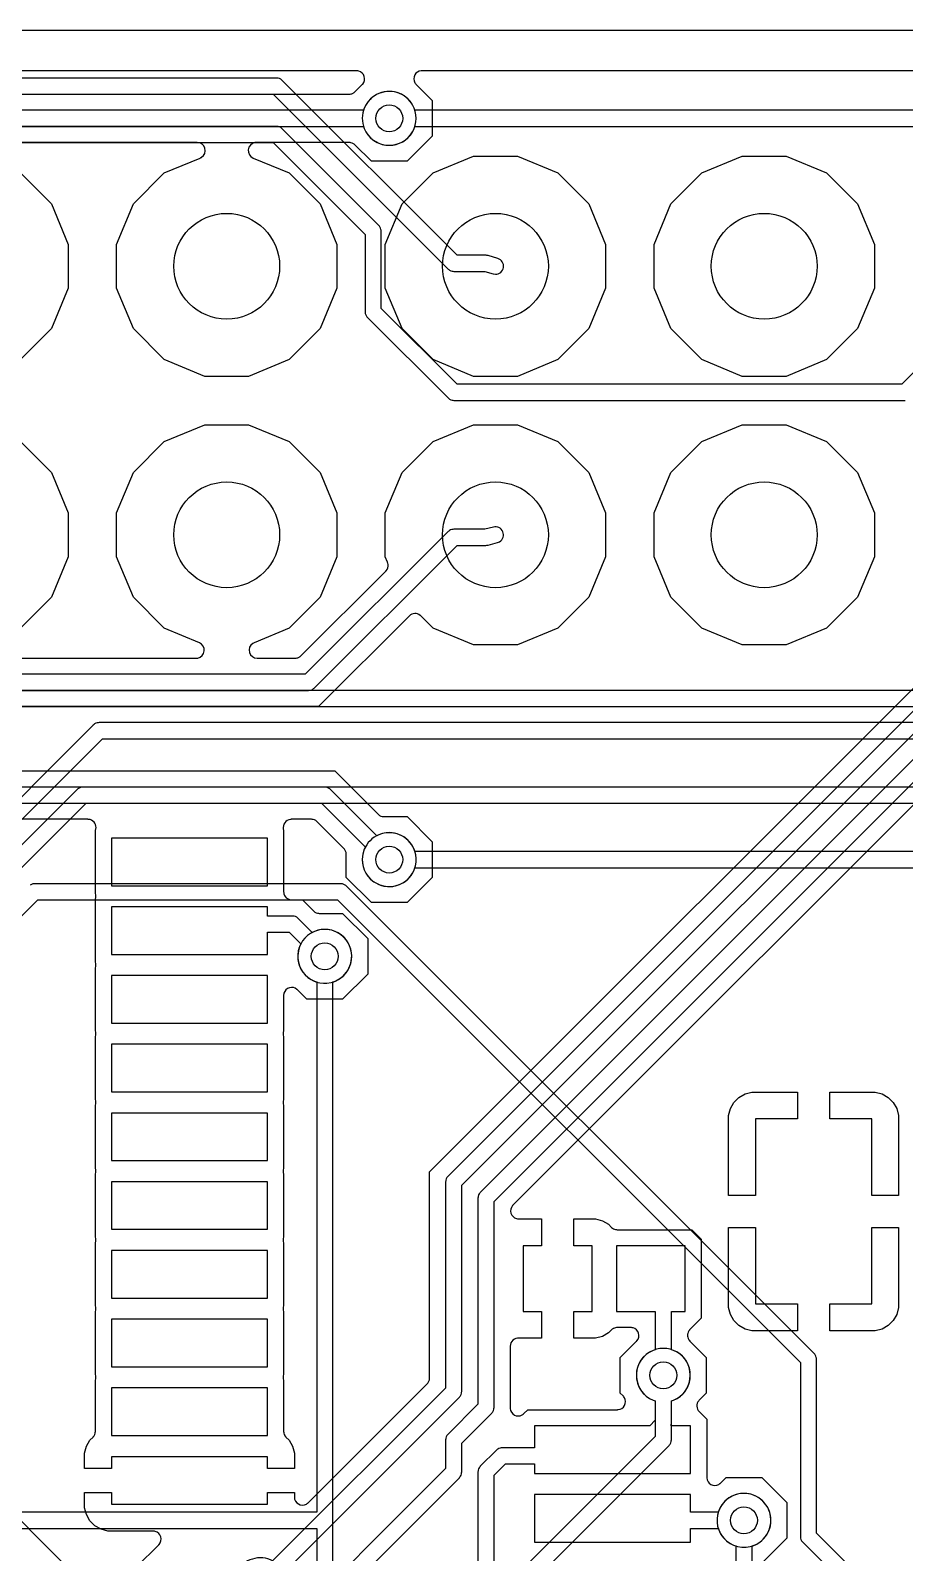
# Model space of a CAD drawing. Header units: inches. Extents: x 0 to 2.56, y 0 to 2.2.
# Drawn here: x 1.456 to 1.782, y 1.638 to 2.205 of the extents above; entities that cross this region are included whole.
import ezdxf

# ---------------------------------------------------------------- set-up
doc = ezdxf.new("R2010")
doc.units = ezdxf.units.IN

msp = doc.modelspace()

# ---------------------------------------------------------------- linework, layer by layer
at = {"layer": '16_copper_5V'}
msp.add_lwpolyline([(1.569, 1.57513), (1.569, 1.85046), (1.56984, 1.85073, 1), (1.56216, 1.86927), (1.56076, 1.86855, 0.6128), (1.56216, 1.85073), (1.563, 1.85046), (1.563, 1.653), (1.32, 1.653), (1.31967, 1.65295), (1.31933, 1.65293, 0.087654), (1.31837, 1.65252), (1.31815, 1.65233), (1.31788, 1.65212), (1.30676, 1.641), (0.49924, 1.641)], format="xyb", dxfattribs=at)
msp.add_lwpolyline([(1.31012, 1.63588), (1.32124, 1.647), (1.563, 1.647), (1.563, 1.57637)], dxfattribs=at)
at = {"layer": '16_copper_EEPROM_ID_SC'}
msp.add_lwpolyline([(0.33124, 2.181), (1.54676, 2.181), (1.61188, 2.11588), (1.61215, 2.11568), (1.6124, 2.11546, 0.087651), (1.61337, 2.11507), (1.61366, 2.11505), (1.614, 2.115), (1.62555, 2.115), (1.62866, 2.11406), (1.6295, 2.11393, 0.866049), (1.6304, 2.1198), (1.62687, 2.12087), (1.62684, 2.12088), (1.62682, 2.12089), (1.62626, 2.12096), (1.62602, 2.121, 0.00202), (1.626, 2.121), (1.61524, 2.121), (1.55012, 2.18612), (1.54985, 2.18632), (1.5496, 2.18654, 0.087651), (1.54863, 2.18693), (1.54834, 2.18695), (1.548, 2.187), (0.33, 2.187)], format="xyb", dxfattribs=at)
at = {"layer": '16_copper_GPIO12_PWM0'}
for points in [[(1.82188, 2.11412), (1.78076, 2.073), (1.61524, 2.073), (1.587, 2.10124), (1.587, 2.13), (1.58695, 2.13033), (1.58693, 2.13067, 0.087654), (1.58652, 2.13163), (1.58633, 2.13185), (1.58612, 2.13212), (1.55012, 2.16812), (1.54985, 2.16832), (1.5496, 2.16854, 0.087651), (1.54863, 2.16893), (1.54834, 2.16895), (1.548, 2.169), (1.416, 2.169)], [(1.41724, 2.163), (1.54676, 2.163), (1.581, 2.12876), (1.581, 2.1), (1.58105, 2.09967), (1.58107, 2.09933, 0.087654), (1.58148, 2.09837), (1.58167, 2.09815), (1.58188, 2.09788), (1.61188, 2.06788), (1.61215, 2.06768), (1.6124, 2.06746, 0.087651), (1.61337, 2.06707), (1.61366, 2.06705), (1.614, 2.067), (1.782, 2.067)]]:
    msp.add_lwpolyline(points, format="xyb", dxfattribs=at)
at = {"layer": '16_copper_GPIO16'}
msp.add_lwpolyline([(1.83476, 1.959), (1.39554, 1.959), (1.39527, 1.95984, 1), (1.37673, 1.95216), (1.37745, 1.95076, 0.28203), (1.38679, 1.946), (1.38834, 1.94625, 0.240078), (1.39527, 1.95216), (1.39554, 1.953), (1.836, 1.953)], format="xyb", dxfattribs=at)
at = {"layer": '16_copper_GPIO19'}
msp.add_lwpolyline([(1.95476, 1.947), (1.482, 1.947), (1.48167, 1.94695), (1.48133, 1.94693, 0.087654), (1.48037, 1.94652), (1.48015, 1.94633), (1.47988, 1.94612), (1.43276, 1.899), (1.37154, 1.899), (1.37127, 1.89984, 1), (1.35273, 1.89216), (1.35345, 1.89076, 0.28203), (1.36279, 1.886), (1.36434, 1.88625, 0.240078), (1.37127, 1.89216), (1.37154, 1.893), (1.434, 1.893), (1.43433, 1.89305), (1.43467, 1.89307, 0.087654), (1.43563, 1.89348), (1.43585, 1.89367), (1.43612, 1.89388), (1.48324, 1.941), (1.956, 1.941)], format="xyb", dxfattribs=at)
at = {"layer": '16_copper_GPIO20'}
msp.add_lwpolyline([(1.99676, 1.923), (1.476, 1.923), (1.47567, 1.92295), (1.47533, 1.92293, 0.087654), (1.47437, 1.92252), (1.47415, 1.92233), (1.47388, 1.92212), (1.34876, 1.797), (1.34154, 1.797), (1.34127, 1.79784, 1), (1.32273, 1.79016), (1.32345, 1.78876, 0.28203), (1.33279, 1.784), (1.33434, 1.78425, 0.240078), (1.34127, 1.79016), (1.34154, 1.791), (1.35, 1.791), (1.35033, 1.79105), (1.35067, 1.79107, 0.087654), (1.35163, 1.79148), (1.35185, 1.79167), (1.35212, 1.79188), (1.47724, 1.917), (1.998, 1.917)], format="xyb", dxfattribs=at)
at = {"layer": '16_copper_GPIO21'}
msp.add_lwpolyline([(2.07476, 1.899), (1.59954, 1.899), (1.59927, 1.89984, 1), (1.58073, 1.89216), (1.58145, 1.89076, 0.28203), (1.59079, 1.886), (1.59234, 1.88625, 0.240078), (1.59927, 1.89216), (1.59954, 1.893), (2.076, 1.893)], format="xyb", dxfattribs=at)
at = {"layer": '16_copper_GPIO26'}
msp.add_lwpolyline([(2.142, 2.175), (1.59954, 2.175), (1.59927, 2.17584, 1), (1.58073, 2.16816), (1.58145, 2.16676, 0.6128), (1.59927, 2.16816), (1.59954, 2.169), (2.14076, 2.169)], format="xyb", dxfattribs=at)
at = {"layer": '16_copper_PB0'}
for points in [[(1.95124, 1.443), (1.749, 1.64524), (1.749, 1.71), (1.74895, 1.71033), (1.74893, 1.71067, 0.087654), (1.74852, 1.71163), (1.74833, 1.71185), (1.74812, 1.71212), (1.57412, 1.88612), (1.57385, 1.88632), (1.5736, 1.88654, 0.087651), (1.57263, 1.88693), (1.57234, 1.88695), (1.572, 1.887), (1.458, 1.887), (1.45767, 1.88695), (1.45733, 1.88693, 0.087654), (1.45637, 1.88652)], [(1.24412, 1.66588), (1.45924, 1.881), (1.57076, 1.881), (1.743, 1.70876), (1.743, 1.644), (1.74305, 1.64367), (1.74307, 1.64333, 0.087654), (1.74348, 1.64237), (1.74367, 1.64215), (1.74388, 1.64188), (1.94788, 1.43788)]]:
    msp.add_lwpolyline(points, format="xyb", dxfattribs=at)
at = {"layer": '16_copper_R3V3'}
msp.add_lwpolyline([(1.63024, 1.614), (1.69412, 1.67788), (1.69432, 1.67815), (1.69454, 1.6784, 0.087651), (1.69493, 1.67937), (1.69495, 1.67966), (1.695, 1.68), (1.695, 1.69446), (1.69584, 1.69473, 1), (1.68816, 1.71327), (1.68676, 1.71255, 0.6128), (1.68816, 1.69473), (1.689, 1.69446), (1.689, 1.68124), (1.46376, 1.456)], format="xyb", dxfattribs=at)
at = {"layer": '16_copper_RESET'}
msp.add_lwpolyline([(1.695, 0.91324), (1.695, 1.12676), (1.72412, 1.15588), (1.72432, 1.15615), (1.72454, 1.1564, 0.087651), (1.72493, 1.15737), (1.72495, 1.15766), (1.725, 1.158), (1.725, 1.64046), (1.72584, 1.64073, 1), (1.71816, 1.65927), (1.71676, 1.65855, 0.6128), (1.71816, 1.64073), (1.719, 1.64046), (1.719, 1.15924), (1.68988, 1.13012), (1.68968, 1.12985), (1.68946, 1.1296, 0.087651), (1.68907, 1.12863), (1.68905, 1.12834), (1.689, 1.128), (1.689, 0.912)], format="xyb", dxfattribs=at)
at = {"layer": '1_copper_5V'}
msp.add_lwpolyline([(1.56834, 1.85025, 1), (1.56366, 1.86975), (1.56216, 1.86927), (1.56138, 1.86887), (1.55612, 1.87412), (1.55585, 1.87432), (1.5556, 1.87454, 0.087651), (1.55463, 1.87493), (1.55434, 1.87495), (1.554, 1.875), (1.5447, 1.875), (1.5447, 1.87843), (1.48663, 1.87843), (1.48663, 1.86071), (1.5447, 1.86071), (1.5447, 1.869), (1.55276, 1.869), (1.55713, 1.86462), (1.55673, 1.86384, 0.560029), (1.56679, 1.85)], format="xyb", close=True, dxfattribs=at)
at = {"layer": '1_copper_EEPROM_ID_SD'}
msp.add_lwpolyline([(1.41, 1.959), (1.56, 1.959), (1.56033, 1.95905), (1.56067, 1.95907, 0.087654), (1.56163, 1.95948), (1.56185, 1.95967), (1.56212, 1.95988), (1.61524, 2.013), (1.626, 2.013), (1.62629, 2.01304), (1.62676, 2.0131), (1.63029, 2.01403), (1.63108, 2.01436, 0.866057), (1.62876, 2.01983), (1.62561, 2.019), (1.614, 2.019), (1.61367, 2.01895), (1.61333, 2.01893, 0.087654), (1.61237, 2.01852), (1.61215, 2.01833), (1.61188, 2.01812), (1.55876, 1.965), (1.41124, 1.965)], format="xyb", dxfattribs=at)
at = {"layer": '1_copper_GND'}
for points in [[(1.40627, 2.181), (1.57513, 2.181), (1.57546, 2.18105), (1.57579, 2.18107, 0.087664), (1.57676, 2.18148), (1.57698, 2.18167), (1.57725, 2.18188), (1.57998, 2.1846), (1.58004, 2.18469), (1.58013, 2.18477, 0.54841), (1.57867, 2.18961), (1.57833, 2.18966), (1.57804, 2.18972, 0.015781), (1.57785, 2.18972), (0.30015, 2.18972)], [(2.44094, 2.18972), (1.60215, 2.18972), (1.60203, 2.18971), (1.60192, 2.18972, 0.548396), (1.59953, 2.18526), (1.59973, 2.18498), (1.59989, 2.18474, 0.015772), (1.60002, 2.1846), (1.606, 2.17863), (1.606, 2.16537), (1.59663, 2.156), (1.58337, 2.156), (1.57725, 2.16212), (1.57698, 2.16232), (1.57673, 2.16254, 0.087651), (1.57576, 2.16293), (1.57547, 2.16295), (1.57513, 2.163), (1.54052, 2.163), (1.54025, 2.16296), (1.53998, 2.16295, 0.74779), (1.53937, 2.15723), (1.55275, 2.15169), (1.56429, 2.14015), (1.57053, 2.12508), (1.57053, 2.10877), (1.56429, 2.0937), (1.55275, 2.08217), (1.53768, 2.07593), (1.52137, 2.07593), (1.5063, 2.08217), (1.49477, 2.0937), (1.48853, 2.10877), (1.48853, 2.12508), (1.49477, 2.14015), (1.5063, 2.15169), (1.51968, 2.15723), (1.51991, 2.15737), (1.52012, 2.15746), (1.52016, 2.15748, 0.747777), (1.51853, 2.163), (1.44052, 2.163)], [(1.44086, 1.971), (1.51819, 1.971), (1.51846, 1.97104), (1.51873, 1.97105, 0.747774), (1.51934, 1.97677), (1.5063, 1.98217), (1.49477, 1.9937), (1.48853, 2.00877), (1.48853, 2.02508), (1.49477, 2.04015), (1.5063, 2.05169), (1.52137, 2.05793), (1.53768, 2.05793), (1.55275, 2.05169), (1.56429, 2.04015), (1.57053, 2.02508), (1.57053, 2.00877), (1.56429, 1.9937), (1.55275, 1.98217), (1.53972, 1.97677), (1.53948, 1.97663), (1.53924, 1.97652, 0.747777), (1.54086, 1.971), (1.55503, 1.971), (1.55536, 1.97105), (1.55569, 1.97107, 0.087654), (1.55666, 1.97148), (1.55688, 1.97167), (1.55715, 1.97188), (1.58873, 2.00345), (1.58877, 2.00351), (1.58882, 2.00355, 0.218356), (1.58958, 2.00593), (1.58948, 2.00634), (1.58941, 2.00664, 0.007894), (1.58938, 2.00672), (1.58853, 2.00877), (1.58853, 2.02508), (1.59477, 2.04015), (1.6063, 2.05169), (1.62137, 2.05793), (1.63768, 2.05793), (1.65275, 2.05169), (1.66429, 2.04015), (1.67053, 2.02508), (1.67053, 2.00877), (1.66429, 1.9937), (1.65275, 1.98217), (1.63768, 1.97593), (1.62137, 1.97593), (1.6063, 1.98217), (1.60172, 1.98675), (1.60154, 1.98689, 0.39257), (1.59748, 1.98675), (1.56373, 1.953), (1.40542, 1.953)], [(1.496, 1.63263), (1.50424, 1.64086), (1.5043, 1.64095), (1.50439, 1.64103, 0.54841), (1.50293, 1.64587), (1.50259, 1.64592), (1.5023, 1.64598, 0.01577), (1.50211, 1.64598), (1.48532, 1.64598), (1.48277, 1.64667), (1.48049, 1.64798), (1.47863, 1.64984), (1.47732, 1.65212), (1.47663, 1.65467), (1.47663, 1.66041), (1.48663, 1.66041), (1.48663, 1.65598), (1.5447, 1.65598), (1.5447, 1.66041), (1.5547, 1.66041), (1.5547, 1.65867, 0.57289), (1.55917, 1.65606), (1.55944, 1.65626), (1.55969, 1.65642, 0.015772), (1.55983, 1.65655), (1.60412, 1.70085), (1.60432, 1.70112), (1.60454, 1.70137, 0.087651), (1.60493, 1.70234), (1.60495, 1.70263), (1.605, 1.70297), (1.605, 1.77973), (1.80475, 1.97948)], [(1.82085, 1.95212), (1.63605, 1.76733), (1.63599, 1.76724), (1.6359, 1.76716, 0.54841), (1.63736, 1.76232), (1.6377, 1.76227), (1.63799, 1.76221, 0.01577), (1.63817, 1.7622), (1.64668, 1.7622), (1.64668, 1.7522), (1.63988, 1.7522), (1.63988, 1.7278), (1.64668, 1.7278), (1.64668, 1.7178), (1.63847, 1.7178), (1.63841, 1.71781, 0.455118), (1.635, 1.71484), (1.635, 1.69185), (1.63502, 1.69174), (1.63501, 1.69163, 0.548403), (1.63946, 1.68924), (1.63974, 1.68944), (1.63998, 1.6896, 0.01578), (1.64012, 1.68973), (1.64159, 1.6912), (1.67493, 1.6912), (1.67504, 1.69121), (1.67516, 1.69121, 0.548403), (1.67755, 1.69566), (1.67734, 1.69594), (1.67718, 1.69618, 0.01578), (1.67705, 1.69632), (1.676, 1.69737), (1.676, 1.71063), (1.68205, 1.71667), (1.68211, 1.71676), (1.6822, 1.71684, 0.54841), (1.68074, 1.72168), (1.6804, 1.72173), (1.68011, 1.72179, 0.015781), (1.67993, 1.7218), (1.67486, 1.7218), (1.67453, 1.72175), (1.67419, 1.72172, 0.071781), (1.67339, 1.72141), (1.67331, 1.72135), (1.67323, 1.72132), (1.67301, 1.72112), (1.67274, 1.72092), (1.67161, 1.71979), (1.66933, 1.71848), (1.66679, 1.7178), (1.65868, 1.7178), (1.65868, 1.7278), (1.66547, 1.7278), (1.66547, 1.7522), (1.65868, 1.7522), (1.65868, 1.7622), (1.66679, 1.7622), (1.66933, 1.76152), (1.67161, 1.76021), (1.67274, 1.75908, 0.144304), (1.67423, 1.75827), (1.67452, 1.75825), (1.67486, 1.7582), (1.7026, 1.7582), (1.70612, 1.75469), (1.70612, 1.72531), (1.70188, 1.72107), (1.70183, 1.721), (1.70178, 1.72096), (1.70168, 1.7208), (1.70168, 1.7208), (1.70146, 1.72055, 0.086733), (1.70107, 1.71958), (1.70105, 1.71929), (1.70103, 1.71919), (1.70101, 1.71906), (1.70101, 1.71902), (1.701, 1.71895, 0.013796), (1.70101, 1.71878), (1.70101, 1.71873), (1.70104, 1.71856), (1.70105, 1.71854), (1.70107, 1.7182, 0.087654), (1.70148, 1.71724), (1.70167, 1.71702), (1.70188, 1.71675), (1.708, 1.71063), (1.708, 1.69737), (1.70535, 1.69472), (1.70521, 1.69454, 0.392527), (1.70535, 1.69048), (1.70814, 1.68768), (1.70814, 1.66601), (1.70816, 1.6659), (1.70815, 1.66579, 0.548396), (1.71261, 1.66339), (1.71288, 1.6636), (1.71313, 1.66376, 0.015772), (1.71326, 1.66389), (1.71537, 1.666), (1.72863, 1.666), (1.738, 1.65663), (1.738, 1.64337), (1.72863, 1.634)], [(1.41227, 1.929), (1.56973, 1.929), (1.58585, 1.91288), (1.58612, 1.91268), (1.58637, 1.91246, 0.087651), (1.58734, 1.91207), (1.58763, 1.91205), (1.58797, 1.912), (1.59663, 1.912), (1.606, 1.90263), (1.606, 1.88937), (1.59663, 1.88), (1.58337, 1.88), (1.574, 1.88937), (1.574, 1.89803), (1.57395, 1.89836), (1.57393, 1.89869, 0.087654), (1.57352, 1.89966), (1.57333, 1.89988), (1.57312, 1.90015), (1.56315, 1.91012), (1.56288, 1.91032), (1.56263, 1.91054, 0.087651), (1.56166, 1.91093), (1.56137, 1.91095), (1.56103, 1.911), (1.55345, 1.911), (1.55334, 1.91098), (1.55322, 1.91099, 0.408676), (1.55052, 1.90733), (1.55064, 1.90704), (1.5507, 1.90681), (1.5507, 1.884), (1.55074, 1.88378, 0.392588), (1.5537, 1.881), (1.55773, 1.881), (1.56185, 1.87688), (1.56212, 1.87668), (1.56237, 1.87646, 0.087651), (1.56334, 1.87607), (1.56363, 1.87605), (1.56397, 1.876), (1.57263, 1.876), (1.582, 1.86663), (1.582, 1.85337), (1.57263, 1.844), (1.55937, 1.844), (1.55583, 1.84755), (1.55574, 1.84761), (1.55566, 1.8477, 0.54841), (1.55082, 1.84624), (1.55077, 1.8459), (1.55071, 1.84561, 0.015781), (1.5507, 1.84543), (1.5507, 1.83226), (1.55068, 1.83221, 0.167193), (1.55069, 1.83012), (1.5507, 1.83009), (1.5507, 1.80667), (1.55068, 1.80662, 0.167193), (1.55069, 1.80453), (1.5507, 1.8045), (1.5507, 1.78108), (1.55068, 1.78103, 0.167193), (1.55069, 1.77894), (1.5507, 1.77891), (1.5507, 1.75549), (1.55068, 1.75544, 0.167193), (1.55069, 1.75335), (1.5507, 1.75332), (1.5507, 1.7299), (1.55068, 1.72985, 0.167193), (1.55069, 1.72776), (1.5507, 1.72773), (1.5507, 1.70431), (1.55068, 1.70426, 0.167193), (1.55069, 1.70217), (1.5507, 1.70214), (1.5507, 1.68309), (1.55075, 1.68275), (1.55078, 1.68242, 0.071781), (1.55109, 1.68162), (1.55115, 1.68154), (1.55118, 1.68146), (1.55138, 1.68124), (1.55151, 1.68106), (1.55154, 1.68102), (1.55155, 1.68101), (1.55158, 1.68096), (1.55271, 1.67984), (1.55402, 1.67756), (1.5547, 1.67502), (1.5547, 1.66927), (1.5447, 1.66927), (1.5447, 1.6737), (1.48663, 1.6737), (1.48663, 1.66927), (1.47663, 1.66927), (1.47663, 1.67502), (1.47732, 1.67756), (1.47863, 1.67984), (1.47976, 1.68096), (1.4798, 1.68102), (1.47982, 1.68104), (1.47987, 1.68112), (1.47995, 1.68123), (1.48017, 1.68149, 0.087641), (1.48057, 1.68245), (1.48059, 1.68274), (1.48063, 1.68309), (1.48063, 1.70215), (1.48066, 1.7022, 0.167196), (1.48065, 1.70429), (1.48063, 1.70432), (1.48063, 1.72774), (1.48066, 1.72779, 0.167196), (1.48065, 1.72988), (1.48063, 1.72991), (1.48063, 1.75333), (1.48066, 1.75338, 0.167196), (1.48065, 1.75547), (1.48063, 1.7555), (1.48063, 1.77892), (1.48066, 1.77897, 0.167196), (1.48065, 1.78106), (1.48063, 1.78109), (1.48063, 1.80451), (1.48066, 1.80456, 0.167196), (1.48065, 1.80665), (1.48063, 1.80668), (1.48063, 1.8301), (1.48066, 1.83015, 0.167196), (1.48065, 1.83224), (1.48063, 1.83227), (1.48063, 1.85569), (1.48066, 1.85574, 0.167196), (1.48065, 1.85783), (1.48063, 1.85786), (1.48063, 1.88128), (1.48066, 1.88133, 0.167196), (1.48065, 1.88342), (1.48063, 1.88345), (1.48063, 1.9068), (1.48071, 1.90707), (1.48082, 1.90737, 0.395922), (1.47871, 1.91089), (1.47837, 1.91093), (1.47808, 1.91099, 0.015832), (1.47789, 1.911), (1.42097, 1.911)]]:
    msp.add_lwpolyline(points, format="xyb", dxfattribs=at)
for points in [[(1.62137, 2.07593), (1.6063, 2.08217), (1.59477, 2.0937), (1.58853, 2.10877), (1.58853, 2.12508), (1.59477, 2.14015), (1.6063, 2.15169), (1.62137, 2.15793), (1.63768, 2.15793), (1.65275, 2.15169), (1.66429, 2.14015), (1.67053, 2.12508), (1.67053, 2.10877), (1.66429, 2.0937), (1.65275, 2.08217), (1.63768, 2.07593)], [(1.72137, 2.07593), (1.7063, 2.08217), (1.69477, 2.0937), (1.68853, 2.10877), (1.68853, 2.12508), (1.69477, 2.14015), (1.7063, 2.15169), (1.72137, 2.15793), (1.73768, 2.15793), (1.75275, 2.15169), (1.76429, 2.14015), (1.77053, 2.12508), (1.77053, 2.10877), (1.76429, 2.0937), (1.75275, 2.08217), (1.73768, 2.07593)], [(1.72137, 1.97593), (1.7063, 1.98217), (1.69477, 1.9937), (1.68853, 2.00877), (1.68853, 2.02508), (1.69477, 2.04015), (1.7063, 2.05169), (1.72137, 2.05793), (1.73768, 2.05793), (1.75275, 2.05169), (1.76429, 2.04015), (1.77053, 2.02508), (1.77053, 2.00877), (1.76429, 1.9937), (1.75275, 1.98217), (1.73768, 1.97593)], [(1.71626, 1.771), (1.71626, 1.80077), (1.71694, 1.80331), (1.71826, 1.80559), (1.72012, 1.80745), (1.7224, 1.80877), (1.72494, 1.80945), (1.74191, 1.80945), (1.74191, 1.79945), (1.72626, 1.79945), (1.72626, 1.771)], [(1.76957, 1.771), (1.76957, 1.79945), (1.75391, 1.79945), (1.75391, 1.80945), (1.77088, 1.80945), (1.77343, 1.80877), (1.77571, 1.80745), (1.77757, 1.80559), (1.77889, 1.80331), (1.77957, 1.80077), (1.77957, 1.771)], [(1.72494, 1.72055), (1.7224, 1.72123), (1.72012, 1.72255), (1.71826, 1.72441), (1.71694, 1.72669), (1.71626, 1.72923), (1.71626, 1.759), (1.72626, 1.759), (1.72626, 1.73055), (1.74191, 1.73055), (1.74191, 1.72055)], [(1.75391, 1.72055), (1.75391, 1.73055), (1.76957, 1.73055), (1.76957, 1.759), (1.77957, 1.759), (1.77957, 1.72923), (1.77889, 1.72669), (1.77757, 1.72441), (1.77571, 1.72255), (1.77343, 1.72123), (1.77088, 1.72055)]]:
    msp.add_lwpolyline(points, close=True, dxfattribs=at)
for points in [[(1.45275, 2.15169), (1.46429, 2.14015), (1.47053, 2.12508), (1.47053, 2.10877), (1.46429, 2.0937), (1.45275, 2.08217)], [(1.45275, 2.05169), (1.46429, 2.04015), (1.47053, 2.02508), (1.47053, 2.00877), (1.46429, 1.9937), (1.45275, 1.98217)], [(1.39088, 1.71185), (1.52088, 1.58185)]]:
    msp.add_lwpolyline(points, dxfattribs=at)
at = {"layer": '1_copper_GPIO13_PWM1'}
for points in [[(1.81588, 1.96412), (1.62388, 1.77212), (1.62368, 1.77185), (1.62346, 1.7716, 0.087651), (1.62307, 1.77063), (1.62305, 1.77034), (1.623, 1.77), (1.623, 1.69324), (1.61188, 1.68212), (1.61168, 1.68185), (1.61146, 1.6816, 0.087651), (1.61107, 1.68063), (1.61105, 1.68034), (1.611, 1.68), (1.611, 1.66924), (1.54676, 1.605)], [(1.55012, 1.59988), (1.61612, 1.66588), (1.61632, 1.66615), (1.61654, 1.6664, 0.087651), (1.61693, 1.66737), (1.61695, 1.66766), (1.617, 1.668), (1.617, 1.67876), (1.62812, 1.68988), (1.62832, 1.69015), (1.62854, 1.6904, 0.087651), (1.62893, 1.69137), (1.62895, 1.69166), (1.629, 1.692), (1.629, 1.76876), (1.81924, 1.959)]]:
    msp.add_lwpolyline(points, format="xyb", dxfattribs=at)
at = {"layer": '1_copper_GPIO21'}
msp.add_lwpolyline([(1.41724, 1.917), (1.56476, 1.917), (1.58113, 1.90062), (1.58073, 1.89984, 1), (1.59927, 1.89216), (1.59975, 1.89366, 0.612801), (1.58616, 1.90527), (1.58538, 1.90487), (1.56812, 1.92212), (1.56785, 1.92232), (1.5676, 1.92254, 0.087651), (1.56663, 1.92293), (1.56634, 1.92295), (1.566, 1.923), (1.416, 1.923)], format="xyb", dxfattribs=at)
at = {"layer": '1_copper_GPIO26'}
msp.add_lwpolyline([(1.41124, 2.169), (1.58046, 2.169), (1.58073, 2.16816, 1), (1.59927, 2.17584), (1.59855, 2.17724, 0.6128), (1.58073, 2.17584), (1.58046, 2.175), (1.41, 2.175)], format="xyb", dxfattribs=at)
at = {"layer": '1_copper_GPIO6'}
msp.add_lwpolyline([(1.821, 1.98724), (1.61188, 1.77812), (1.61168, 1.77785), (1.61146, 1.7776, 0.087651), (1.61107, 1.77663), (1.61105, 1.77634), (1.611, 1.776), (1.611, 1.69924), (1.54662, 1.63487), (1.54584, 1.63527, 1), (1.53816, 1.61673), (1.53966, 1.61625, 0.078701), (1.54279, 1.616), (1.54434, 1.61625, 0.461008), (1.55127, 1.62984), (1.55087, 1.63062), (1.61612, 1.69588), (1.61632, 1.69615), (1.61654, 1.6964, 0.087651), (1.61693, 1.69737), (1.61695, 1.69766), (1.617, 1.698), (1.617, 1.77476), (1.82612, 1.98388)], format="xyb", dxfattribs=at)
at = {"layer": '1_copper_N12'}
msp.add_lwpolyline([(1.5447, 1.69929), (1.48663, 1.69929), (1.48663, 1.68157), (1.5447, 1.68157)], close=True, dxfattribs=at)
at = {"layer": '1_copper_N13'}
msp.add_lwpolyline([(1.5447, 1.72488), (1.48663, 1.72488), (1.48663, 1.70717), (1.5447, 1.70717)], close=True, dxfattribs=at)
at = {"layer": '1_copper_N14'}
msp.add_lwpolyline([(1.5447, 1.75047), (1.48663, 1.75047), (1.48663, 1.73276), (1.5447, 1.73276)], close=True, dxfattribs=at)
at = {"layer": '1_copper_N15'}
msp.add_lwpolyline([(1.5447, 1.77606), (1.48663, 1.77606), (1.48663, 1.75835), (1.5447, 1.75835)], close=True, dxfattribs=at)
at = {"layer": '1_copper_N16'}
msp.add_lwpolyline([(1.5447, 1.80165), (1.48663, 1.80165), (1.48663, 1.78394), (1.5447, 1.78394)], close=True, dxfattribs=at)
at = {"layer": '1_copper_N17'}
msp.add_lwpolyline([(1.5447, 1.82724), (1.48663, 1.82724), (1.48663, 1.80953), (1.5447, 1.80953)], close=True, dxfattribs=at)
at = {"layer": '1_copper_N18'}
msp.add_lwpolyline([(1.5447, 1.85283), (1.48663, 1.85283), (1.48663, 1.83512), (1.5447, 1.83512)], close=True, dxfattribs=at)
at = {"layer": '1_copper_N19'}
msp.add_lwpolyline([(1.5447, 1.90402), (1.48663, 1.90402), (1.48663, 1.8863), (1.5447, 1.8863)], close=True, dxfattribs=at)
at = {"layer": '1_copper_R3V3'}
msp.add_lwpolyline([(1.629, 1.63324), (1.629, 1.66676), (1.63324, 1.671), (1.64407, 1.671), (1.64407, 1.66748), (1.70214, 1.66748), (1.70214, 1.6852), (1.69489, 1.6852), (1.6949, 1.68528), (1.69493, 1.68537), (1.69495, 1.68566), (1.695, 1.686), (1.695, 1.69446), (1.69584, 1.69473, 0.668176), (1.69584, 1.71327), (1.695, 1.71354), (1.695, 1.7278), (1.70012, 1.7278), (1.70012, 1.7522), (1.67453, 1.7522), (1.67453, 1.7278), (1.689, 1.7278), (1.689, 1.71354), (1.68816, 1.71327, 0.668176), (1.68816, 1.69473), (1.689, 1.69446), (1.689, 1.68724), (1.68695, 1.6852), (1.64407, 1.6852), (1.64407, 1.677), (1.632, 1.677), (1.63167, 1.67695), (1.63133, 1.67693, 0.087654), (1.63037, 1.67652), (1.63015, 1.67633), (1.62988, 1.67612), (1.62388, 1.67012), (1.62368, 1.66985), (1.62346, 1.6696, 0.087651), (1.62307, 1.66863), (1.62305, 1.66834), (1.623, 1.668), (1.623, 1.632)], format="xyb", dxfattribs=at)
at = {"layer": '1_copper_RESET'}
msp.add_lwpolyline([(1.72434, 1.64025, 1), (1.71966, 1.65975), (1.71816, 1.65927, 0.19891), (1.71273, 1.65384), (1.71246, 1.653), (1.70214, 1.653), (1.70214, 1.65961), (1.64407, 1.65961), (1.64407, 1.64189), (1.70214, 1.64189), (1.70214, 1.647), (1.71246, 1.647), (1.71273, 1.64616, 0.324919), (1.72279, 1.64)], format="xyb", close=True, dxfattribs=at)
at = {"layer": 'drills_PTH'}
for centre in [(1.52953, 2.11693), (1.62953, 2.11693), (1.72953, 2.11693), (1.52953, 2.01693), (1.62953, 2.01693), (1.72953, 2.01693)]:
    msp.add_circle(centre, 0.01969, dxfattribs=at)
at = {"layer": 'drills_via_1_16'}
for centre in [(1.59, 2.172), (1.59, 1.896), (1.566, 1.86), (1.692, 1.704), (1.722, 1.65)]:
    msp.add_circle(centre, 0.005, dxfattribs=at)
at = {"layer": 'outline'}
msp.add_lwpolyline([(2.55906, 0.11811), (2.55906, 2.08661), (2.55861, 2.09691), (2.55726, 2.10712), (2.55503, 2.11718), (2.55193, 2.12701), (2.54799, 2.13653), (2.54323, 2.14567), (2.5377, 2.15436), (2.53142, 2.16253), (2.52446, 2.17013), (2.51686, 2.17709), (2.50869, 2.18336), (2.5, 2.1889), (2.49086, 2.19366), (2.48134, 2.1976), (2.47151, 2.2007), (2.46145, 2.20293), (2.45124, 2.20427), (2.44094, 2.20472), (0.11811, 2.20472)], dxfattribs=at)

doc.saveas('drawing.dxf')
